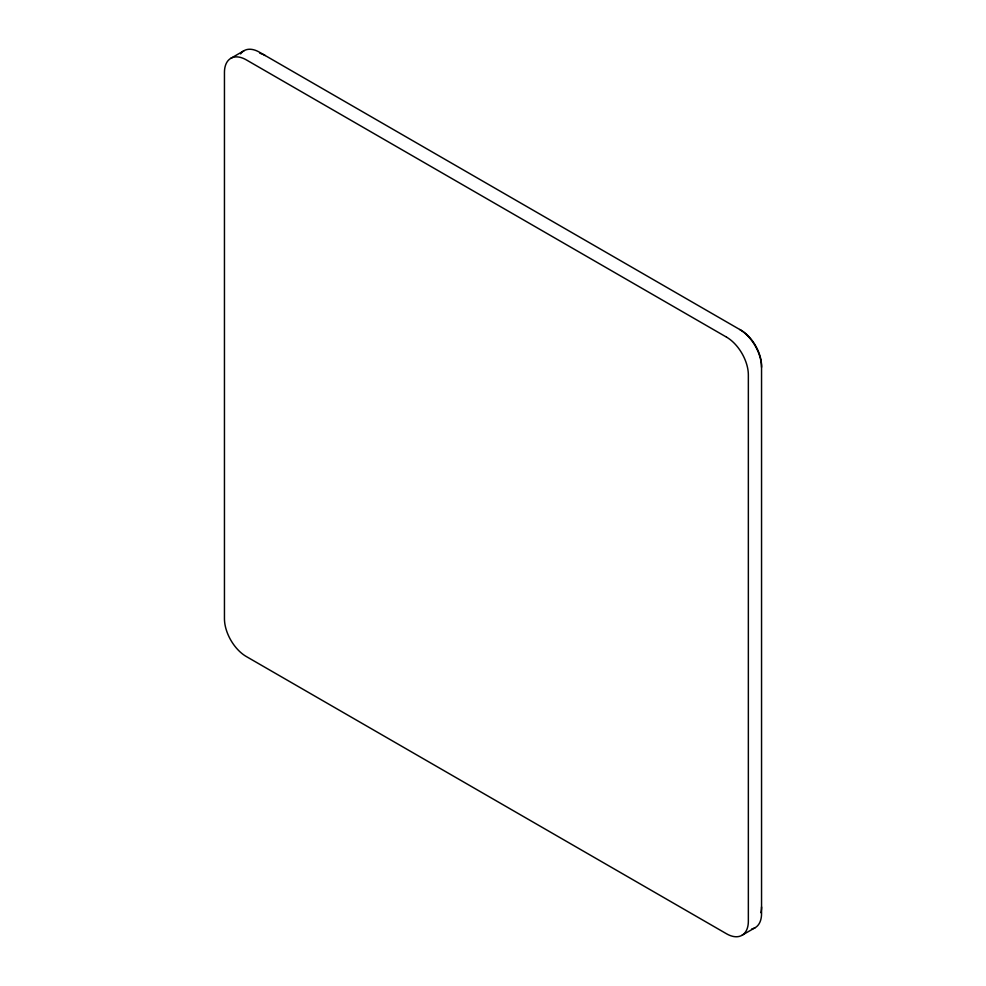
<?xml version="1.0" encoding="UTF-8"?>
<svg xmlns="http://www.w3.org/2000/svg" width="986" height="986" viewBox="0 0 986 986"><rect width="100%" height="100%" fill="white"/><g stroke="black" fill="none" stroke-linecap="round" stroke-linejoin="round"><path stroke-width="1.48" d="M230.835 58.322L244.047 50.693M741.953 935.307L755.165 927.678M259.86 53.256A29.235 16.873 60 0 1 265.209 55.536M761.549 906.923A29.235 16.873 60 0 1 760.847 912.703M739.734 329.497A30.849 17.81 60 0 1 761.549 367.285M240.584 53.91A30.849 17.81 60 0 1 259.478 52.221L740.88 330.162A29.235 16.873 60 0 1 761.549 365.954L761.549 913.554A30.849 17.81 60 0 1 751.85 928.911M726.522 337.126L246.266 59.85A30.849 17.81 60 0 0 224.451 72.446L224.451 618.715A30.849 17.81 60 0 0 246.266 656.503L726.522 933.779A30.849 17.81 60 0 0 748.349 921.183L748.349 374.914A30.849 17.81 60 0 0 726.522 337.126"/></g></svg>
